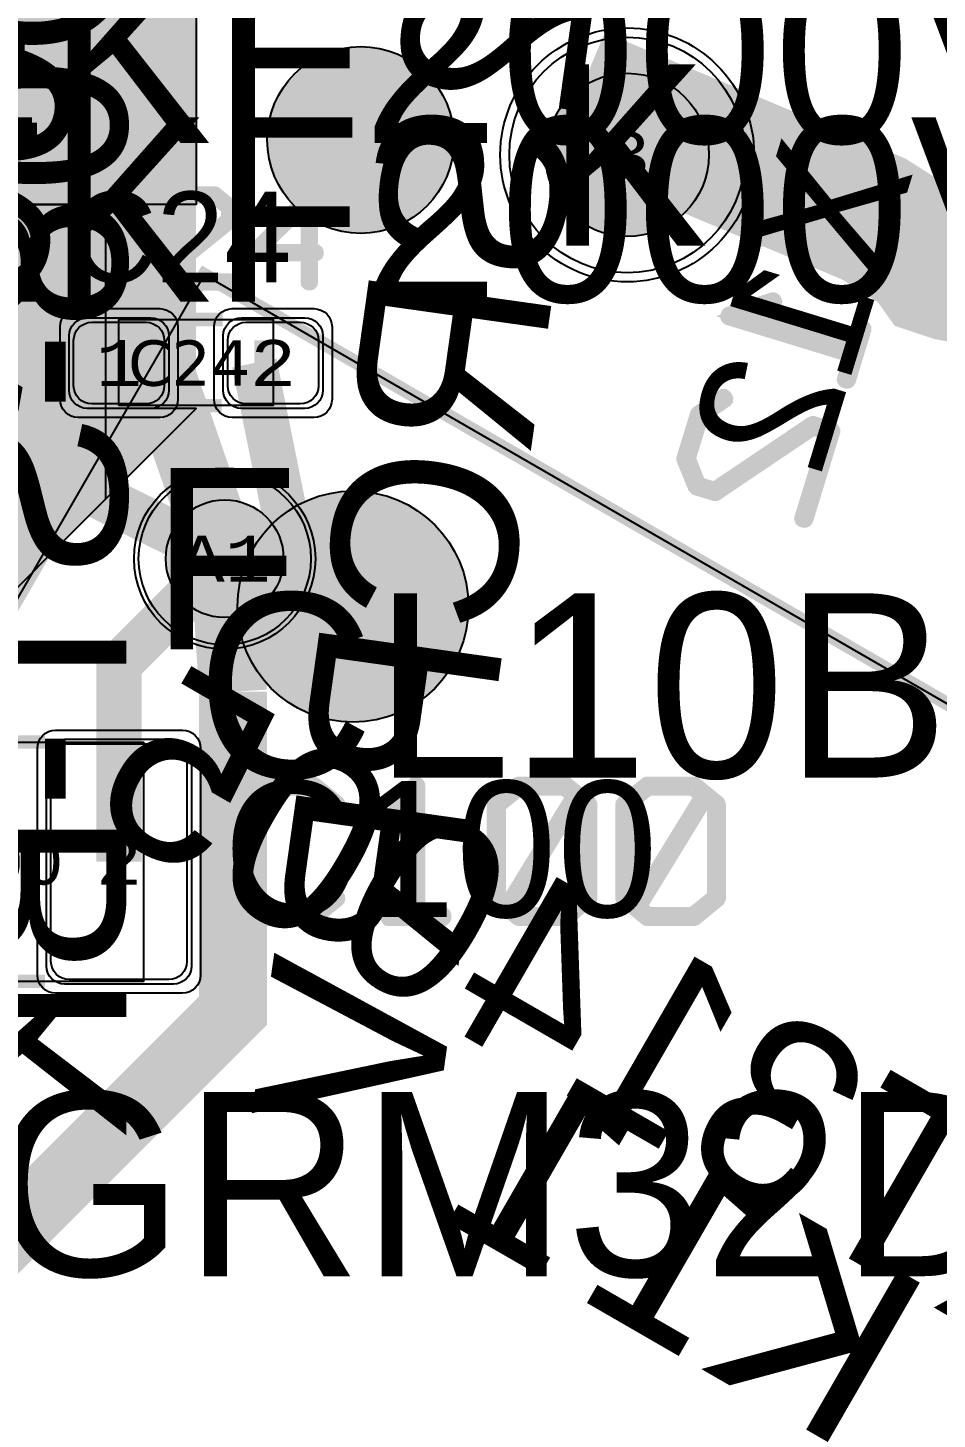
# Model space of a CAD drawing. Extents: x -98 to 119, y -207 to 98.
# Drawn here: x 55.14 to 65.18, y -35.9 to -20.55 of the extents above; entities that cross this region are included whole.
import ezdxf
from ezdxf.enums import TextEntityAlignment as Align

# ---------------------------------------------------------------- set-up
doc = ezdxf.new("R2010")
doc.units = 0
doc.header["$MEASUREMENT"] = 0
for name, color, linetype in [('ASSEMBLY_OUTLINES_BTM', 191, 'CONTINUOUS'), ('ASSEMBLY_OUTLINES_TOP', 102, 'CONTINUOUS'), ('ASSEMBLY_PART_NUMBERS_BTM', 191, 'CONTINUOUS'), ('ASSEMBLY_PART_NUMBERS_TOP', 102, 'CONTINUOUS'), ('ASSEMBLY_REF_DES_BTM', 191, 'CONTINUOUS'), ('ASSEMBLY_REF_DES_TOP', 102, 'CONTINUOUS'), ('BOARD_OUTLINE', 10, 'CONTINUOUS'), ('DRILL_DRAWING', 21, 'CONTINUOUS'), ('GENERATED_SILKSCREEN_BTM', 255, 'CONTINUOUS'), ('GENERATED_SILKSCREEN_TOP', 140, 'CONTINUOUS'), ('MANUFACTURING_OUTLINES', 10, 'CONTINUOUS'), ('PART_HOLES_LAYER_BOTTOM', 30, 'CONTINUOUS'), ('PART_HOLES_LAYER_TOP', 30, 'CONTINUOUS'), ('PART_PADS_LAYER_BOTTOM', 230, 'CONTINUOUS'), ('PART_PADS_LAYER_TOP', 150, 'CONTINUOUS'), ('PART_PADS_SMD_TOP', 150, 'CONTINUOUS'), ('PIN_NUMBERS_BTM', 8, 'CONTINUOUS'), ('PIN_NUMBERS_TOP', 8, 'CONTINUOUS'), ('PLACEMENT_OUTLINES_BTM', 222, 'CONTINUOUS'), ('PLACEMENT_OUTLINES_TOP', 130, 'CONTINUOUS'), ('PLANE_DATA_LAYER_BOTTOM', 230, 'CONTINUOUS'), ('PLANE_DATA_LAYER_TOP', 150, 'CONTINUOUS'), ('PLANE_SHAPES_LAYER_BOTTOM', 230, 'CONTINUOUS'), ('PLANE_SHAPES_LAYER_TOP', 150, 'CONTINUOUS'), ('ROUTE_BORDER', 151, 'CONTINUOUS'), ('SILKSCREEN_OUTLINES_BTM', 211, 'CONTINUOUS'), ('SILKSCREEN_OUTLINES_TOP', 150, 'CONTINUOUS'), ('SILKSCREEN_REF_DES_BTM', 211, 'CONTINUOUS'), ('SILKSCREEN_REF_DES_TOP', 150, 'CONTINUOUS'), ('SOLDERMASK_PADS_BTM', 12, 'CONTINUOUS'), ('SOLDERMASK_PADS_TOP', 180, 'CONTINUOUS'), ('SOLDERPASTE_PADS_TOP', 180, 'CONTINUOUS'), ('TRACES_LAYER_BOTTOM', 230, 'CONTINUOUS'), ('TRACES_LAYER_TOP', 150, 'CONTINUOUS')]:
    doc.layers.add(name, color=color, linetype=linetype)
doc.styles.add('COURIER_NEW', font='COUR.TTF')
doc.styles.add('VERDANA', font='verdana.TTF')
doc.styles.add('VERIBEST_GERBER_0', font='txt')

msp = doc.modelspace()

# ---------------------------------------------------------------- hatches: boundary and pattern name
at = {"layer": 'ASSEMBLY_OUTLINES_BTM'}
h = msp.add_hatch(color=256, dxfattribs=at)
edge = h.paths.add_edge_path()
edge.add_arc((58.731591, -26.936518), 1.274755, 0, 360)
at = {"layer": 'GENERATED_SILKSCREEN_BTM'}
h = msp.add_hatch(color=256, dxfattribs=at)
edge = h.paths.add_edge_path()
edge.add_arc((58.816528, -21.789404), 1.030776, 0, 360)
at = {"layer": 'PART_HOLES_LAYER_BOTTOM'}
h = msp.add_hatch(color=256, dxfattribs=at)
edge = h.paths.add_edge_path()
edge.add_arc((61.75618, -21.95422), 0.9, 0, 360)
h = msp.add_hatch(color=256, dxfattribs=at)
edge = h.paths.add_edge_path()
edge.add_arc((57.316213, -26.408025), 0.65, 0, 360)
at = {"layer": 'PART_HOLES_LAYER_TOP'}
h = msp.add_hatch(color=256, dxfattribs=at)
edge = h.paths.add_edge_path()
edge.add_arc((61.75618, -21.95422), 0.9, 0, 360)
h = msp.add_hatch(color=256, dxfattribs=at)
edge = h.paths.add_edge_path()
edge.add_arc((57.316213, -26.408025), 0.65, 0, 360)
at = {"layer": 'PLANE_DATA_LAYER_BOTTOM'}
h = msp.add_hatch(color=256, dxfattribs=at)
h.paths.add_polyline_path([(-96.5, 0, -1), (96.5, 0, -1)], flags=0)
h.paths.add_polyline_path([(92.251979, -7.43598, 0.726988162), (92.479659, -3.637852, -0.308609791), (92.431259, -3.566904, -0.009635255), (92.431316, -3.563968, 0.009635011), (92.5, -0.000006), (92.5, 0.000001, 0.053325255), (90.407665, 19.562826, -0.053326925), (90.405941, 19.578942), (90.405941, 19.578943, -0.238217909), (90.436919, 19.640273, 0.661755037), (89.584154, 23.221888, -0.295297583), (89.523137, 23.277841, 0.022401018), (87.08146, 31.194059, -0.086206302), (87.076996, 31.219756), (87.076996, 31.219757, -0.210183909), (87.101696, 31.275919, 0.679382507), (85.774921, 34.749845, -0.301864993), (85.705267, 34.797373, 0.047915829), (77.514669, 50.475005, -0.145307444), (77.502324, 50.516585, -0.123988701), (77.511414, 50.552678, 0.606608991), (75.516892, 53.486368, -0.274238992), (75.44586, 53.517962, 0.021523084), (70.565432, 59.806101, -0.177595235), (70.547363, 59.855368), (70.547363, 59.855369, -0.111833303), (70.5548, 59.888203, 0.661755452), (68.116894, 62.64715, -0.295297373), (68.036725, 62.667806, 0.05833458), (51.722715, 76.687749, -0.249337829), (51.689123, 76.750923), (51.689123, 76.750924, -0.060759886), (51.691357, 76.76924, 0.714966399), (48.509213, 78.818582, -0.314871124), (48.42205, 78.81342, 0.022806677), (41.042088, 82.896302, -0.285136953), (40.999698, 82.964591), (40.999698, 82.964596, -0.004247023), (40.999709, 82.965891, 0.647046608), (37.697353, 84.5176, -0.289754858), (37.616734, 84.505806, 0.052943541), (19.031563, 90.52099, -0.30833592), (18.972104, 90.582877, 0.696982245), (15.284156, 91.27756, -0.308339612), (15.206255, 91.241547, 0.022370691), (6.993138, 92.235275, -0.315204372), (6.925536, 92.290658, 0.715888063), (3.14462, 92.496703, -0.315205261), (3.0714, 92.448994, 0.063468058), (-20.215283, 90.264015, -0.320142253), (-20.296827, 90.298428, 0.72963938), (-23.995319, 89.386755, -0.320144031), (-24.051528, 89.318386, 0.018663537), (-30.645576, 87.275991, -0.309865735), (-30.72878, 87.298418, 0.701170836), (-34.249879, 85.978007, -0.002752694), (-34.249874, 85.977168, -0.30685575), (-34.29782, 85.9064, 0.04916641), (-50.410548, 77.556603, -0.32354836), (-50.499711, 77.561018, 0.739212756), (-53.660594, 75.408706, -0.075169868), (-53.657188, 75.386179), (-53.657188, 75.386178, -0.242479425), (-53.68916, 75.324127, 0.019967737), (-59.527063, 70.80098, -0.298487087), (-59.610009, 70.791065, 0.556724412), (-62.5, 69), (-62.5, 68.999999, 0.082708518), (-62.392031, 68.351756, -0.298487573), (-62.412702, 68.270818, 0.067186589), (-78.279974, 49.27977, -0.277817809), (-78.350169, 49.24438, 0.436350868), (-80.5, 47.25), (-80.5, 47.249999, 0.141466326), (-80.192238, 46.184011, -0.141465884), (-80.180512, 46.143397), (-80.180512, 46.143396, -0.131190735), (-80.190652, 46.105416, 0.019294819), (-83.506407, 39.786053, -0.312206796), (-83.581614, 39.742899, 0.439123468), (-85.75, 37.75, 0.204829615), (-85.131688, 36.303992, -0.204830708), (-85.10813, 36.248899), (-85.10813, 36.248898, -0.100919006), (-85.114214, 36.219062, 0.048097759), (-90.466303, 19.289839, -0.314870423), (-90.530154, 19.230281, 0.714965653), (-91.24073, 15.512631, -0.269378312), (-91.202277, 15.446437), (-91.202277, 15.446436, -0.041929831), (-91.203345, 15.433723, 0.018841331), (-92.106444, 8.523669, -0.32827121), (-92.166453, 8.456161, 0.354028014), (-93.75, 6.5), (-93.75, 6.499999, 0.314708299), (-92.438077, 4.622088, -0.31470689), (-92.388093, 4.55054), (-92.388093, 4.550537, -0.012285748), (-92.388185, 4.546794, 0.012294179), (-92.5, 0.00001), (-92.5, -0.000004, 0.052933393), (-90.438132, -19.421494, -0.329408644), (-90.475468, -19.504015, 0.27173254), (-91.5, -21.25, 0.401597711), (-89.586502, -23.248128, -0.329404507), (-89.516056, -23.305059, 0.021307354), (-87.207653, -30.839509, -0.322177334), (-87.232533, -30.924924, 0.230665932), (-88, -32.499999), (-88, -32.5, 0.431495031), (-85.882787, -34.496562, -0.3221788), (-85.807634, -34.544174, 0.048016175), (-77.643233, -50.277018, -0.303878783), (-77.644537, -50.3618, 0.152518996), (-78, -51.499999), (-78, -51.5, 0.481982915), (-75.552374, -53.449264, -0.303883418), (-75.473145, -53.479475, 0.021991255), (-70.483925, -59.90214, -0.318621499), (-70.47622, -59.989968, 0.725399056), (-67.952631, -62.834176, -0.318624212), (-67.866344, -62.852281, 0.062392529), (-50.265124, -77.650932, -0.254356234), (-50.230332, -77.714899), (-50.230332, -77.7149, -0.034453173), (-50.231054, -77.725364, 0.034451935), (-50.25, -78), (-50.25, -78.000001, 0.603308224), (-47.119729, -79.649997, -0.291362646), (-47.037917, -79.64725, 0.02294124), (-39.54278, -83.621879, -0.290012797), (-39.499155, -83.690765), (-39.499155, -83.690766, -0.007130353), (-39.499186, -83.692939, 0.007132964), (-39.5, -83.749994), (-39.5, -83.75, 0.658082965), (-36.126004, -85.203319, -0.297762979), (-36.043963, -85.188513, 0.049016344), (-18.771876, -90.575199, -0.301861306), (-18.712566, -90.635139, 0.679381768), (-15.056336, -91.31372, -0.301864385), (-14.979467, -91.279054, 0.021749122), (-6.993138, -92.235275, -0.315204372), (-6.925536, -92.290658, 0.715888063), (-3.14462, -92.496703, -0.315205261), (-3.0714, -92.448994, 0.06250827), (19.869968, -90.340657, -0.345566403), (19.954737, -90.381493, 0.794356815), (23.75, -89.500001), (23.75, -89.499973, 0.005086864), (23.749586, -89.459281, -0.345588489), (23.806159, -89.384097, 0.021469451), (31.383958, -87.013201, -0.314446926), (31.468175, -87.035889, 0.700130836), (35, -85.75), (35, -85.749988, 0.009099261), (34.998675, -85.677212, -0.009057228), (34.998625, -85.674452), (34.998625, -85.674439, -0.304472205), (35.045955, -85.60392, 0.047985464), (50.721249, -77.353765, -0.31444166), (50.808431, -77.356288, 0.616218308), (54, -75.75), (54, -75.749999, 0.067758174), (53.927211, -75.215343, -0.067753523), (53.924438, -75.194974), (53.924438, -75.194973, -0.241537288), (53.95619, -75.13308, 0.022365821), (60.452055, -70.01285, -0.313111549), (60.538488, -70.003709, 0.710095351), (63.344013, -67.475653, -0.099717589), (63.33807, -67.446151), (63.33807, -67.44615, -0.206928064), (63.362073, -67.390635, 0.058205552), (77.187807, -50.973449, -0.317486674), (77.269693, -50.94147, 0.722224143), (79.294241, -47.729048, -0.173873661), (79.276877, -47.680625, -0.136094565), (79.287761, -47.641379, 0.020523482), (82.926938, -40.980152, -0.353003204), (83.013777, -40.939997, 0.48811211), (85.5, -39), (85.5, -38.999999, 0.240073604), (84.675602, -37.381988, -0.240072951), (84.644192, -37.320342), (84.644192, -37.320341, -0.104105615), (84.650658, -37.289623, 0.050546739), (90.411157, -19.546683, -0.32146983), (90.476988, -19.487077, 0.38127918), (92.25, -17.5, 0.275143701), (91.203224, -15.741772, -0.275142487), (91.163342, -15.674784), (91.163342, -15.674783, -0.042554947), (91.164442, -15.661882, 0.022235783), (92.195155, -7.50356, -0.319196338)], flags=0)
at = {"layer": 'PLANE_DATA_LAYER_TOP'}
for points in [[(56.15, -23.95), (56.15, -23.4238)], [(55.8, -24.25), (55.2738, -24.25)], [(56.15, -24.55), (56.15, -25.0762)]]:
    msp.add_hatch(color=256, dxfattribs=at).paths.add_polyline_path(points, is_closed=False, flags=0)
at = {"layer": 'PLANE_SHAPES_LAYER_BOTTOM'}
h = msp.add_hatch(color=256, dxfattribs=at)
h.paths.add_polyline_path([(-96.5, 0, -1), (96.5, 0, -1)], flags=0)
h.paths.add_polyline_path([(-92.5, 0, -1), (92.5, 0, -1)], flags=0)
at = {"layer": 'PLANE_SHAPES_LAYER_TOP'}
h = msp.add_hatch(color=256, dxfattribs=at)
h.paths.add_polyline_path([(-96.31345, 0, -1), (96.81345, 0, -1)], flags=0)
h.paths.add_polyline_path([(-92.25, 0, -1), (92.75, 0, -1)], flags=0)
for points in [[(52.5, -22.5), (57, -18), (57, -22.5)], [(56, -25.75), (54.5, -27.25), (48, -27.25), (48, -22.5), (56, -22.5)], [(56, -25.75), (57, -24.75), (56, -24.75)]]:
    msp.add_hatch(color=256, dxfattribs=at).paths.add_polyline_path(points, flags=0)
at = {"layer": 'SILKSCREEN_OUTLINES_BTM'}
h = msp.add_hatch(color=256, dxfattribs=at)
edge = h.paths.add_edge_path()
edge.add_arc((58.816528, -21.789404), 1.030776, 0, 360)

# ---------------------------------------------------------------- linework, layer by layer
at = {"layer": 'ASSEMBLY_OUTLINES_BTM', "const_width": 0.1}
msp.add_lwpolyline([(57.092009, -23.276359), (82.206745, -37.776359), (75.856745, -48.774881), (50.742009, -34.274881)], close=True, dxfattribs=at)
at = {"layer": 'ASSEMBLY_OUTLINES_BTM'}
msp.add_circle((58.731591, -26.936518), 1.274755, dxfattribs=at)
at = {"layer": 'ASSEMBLY_OUTLINES_TOP'}
for points in [[(56.15, -24.72), (56.15, -23.77), (57.85, -23.77), (57.85, -24.72)], [(53.07, -31.07), (53.07, -28.43), (56.42, -28.43), (56.42, -31.07)]]:
    msp.add_lwpolyline(points, close=True, dxfattribs=at)
at = {"layer": 'BOARD_OUTLINE', "const_width": 0.1}
msp.add_lwpolyline([(-97.5, 0, -1), (97.5, 0, -1)], format="xyb", close=True, dxfattribs=at)
at = {"layer": 'GENERATED_SILKSCREEN_BTM', "const_width": 0.15}
for points in [[(64.542297, -23.289333), (64.029297, -22.627833), (64.824297, -22.368333), (64.834797, -22.362333), (64.839297, -22.353333), (64.839297, -22.342833), (64.837797, -22.332333), (64.831797, -22.323333), (64.824297, -22.315833), (64.815297, -22.311333), (64.803297, -22.311333), (63.990297, -22.575333), (63.463797, -21.901833), (63.456297, -21.894333), (63.444297, -21.892833), (63.433797, -21.894333), (63.423297, -21.900333), (63.415797, -21.907833), (63.411297, -21.916833), (63.409797, -21.927333), (63.414297, -21.937833), (63.927297, -22.596333), (63.132297, -22.857333), (63.123297, -22.863333), (63.118797, -22.872333), (63.117297, -22.882833), (63.120297, -22.893333), (63.124797, -22.903833), (63.133797, -22.911333), (63.142797, -22.917333), (63.153297, -22.915833), (63.967797, -22.647333), (64.492797, -23.325333), (64.503297, -23.332833), (64.513797, -23.334333), (64.525797, -23.331333), (64.536297, -23.326833), (64.543797, -23.317833), (64.548297, -23.308833), (64.548297, -23.302833), (64.548297, -23.298333), (64.542297, -23.289333)], [(64.315797, -23.862333), (64.321797, -23.853333), (64.330797, -23.848833), (64.341297, -23.847333), (64.353297, -23.850333), (64.363797, -23.853333), (64.371297, -23.860833), (64.375797, -23.869833), (64.375797, -23.880333), (64.204797, -24.439833), (64.198797, -24.450333), (64.189797, -24.456333), (64.179297, -24.457833), (64.168797, -24.456333), (64.156797, -24.451833), (64.147797, -24.442833), (64.143297, -24.433833), (64.144797, -24.421833), (64.221297, -24.169833), (62.875797, -23.758833), (62.866797, -23.754333), (62.860797, -23.748333), (62.857797, -23.739333), (62.859297, -23.728833), (62.860797, -23.721333), (62.863797, -23.713833), (62.868297, -23.707833), (62.874297, -23.704833), (63.352797, -23.545833), (63.364797, -23.544333), (63.373797, -23.547333), (63.381297, -23.553333), (63.387297, -23.563833), (63.390297, -23.574333), (63.388797, -23.584833), (63.384297, -23.593833), (63.375297, -23.599833), (62.982297, -23.730333), (64.239297, -24.114333), (64.315797, -23.862333)], [(62.374797, -25.315833), (62.497797, -25.617333), (62.503797, -25.623333), (62.508297, -25.627833), (62.512797, -25.632333), (62.517297, -25.635333), (62.713797, -25.695333), (62.719797, -25.695333), (62.730297, -25.695333), (62.736297, -25.695333), (62.742297, -25.692333), (63.807297, -24.975333), (63.961797, -25.021833), (63.675297, -25.956333), (63.673797, -25.968333), (63.678297, -25.978833), (63.687297, -25.986333), (63.699297, -25.990833), (63.709797, -25.992333), (63.720297, -25.990833), (63.729297, -25.984833), (63.735297, -25.975833), (64.030797, -25.008333), (64.032297, -25.002333), (64.032297, -24.997833), (64.029297, -24.991833), (64.026297, -24.987333), (64.020297, -24.976833), (64.011297, -24.970833), (63.814797, -24.910833), (63.808797, -24.910833), (63.798297, -24.910833), (63.793797, -24.912333), (63.790797, -24.913833), (63.786297, -24.915333), (62.718297, -25.633833), (62.550297, -25.582833), (62.437797, -25.303833), (62.580297, -24.841833), (62.841297, -24.666333), (62.848797, -24.657333), (62.850297, -24.645333), (62.847297, -24.634833), (62.841297, -24.624333), (62.833797, -24.616833), (62.824797, -24.610833), (62.820297, -24.610833), (62.814297, -24.610833), (62.809797, -24.612333), (62.805297, -24.615333), (62.533797, -24.796833), (62.530797, -24.801333), (62.527797, -24.804333), (62.526297, -24.805833), (62.523297, -24.811833), (62.374797, -25.294833), (62.374797, -25.302333), (62.374797, -25.305333), (62.374797, -25.309833), (62.374797, -25.315833)]]:
    msp.add_lwpolyline(points, dxfattribs=at)
msp.add_lwpolyline([(57.092009, -23.276359), (82.206745, -37.776359), (75.856745, -48.774881), (50.742009, -34.274881)], close=True, dxfattribs=at)
at = {"layer": 'GENERATED_SILKSCREEN_BTM'}
msp.add_circle((58.816528, -21.789404), 1.030776, dxfattribs=at)
at = {"layer": 'GENERATED_SILKSCREEN_TOP', "const_width": 0.15}
for points in [[(55.9115, -23.373), (55.7435, -23.236), (55.7385, -23.233), (55.7375, -23.229), (55.7355, -23.225), (55.7345, -23.22), (55.7345, -22.534), (55.7355, -22.529), (55.7375, -22.525), (55.7395, -22.523), (55.7405, -22.521), (55.7425, -22.518), (55.9115, -22.381), (55.9145, -22.38), (55.9175, -22.379), (55.9185, -22.378), (55.9225, -22.377), (56.2595, -22.377), (56.2645, -22.378), (56.2665, -22.379), (56.2695, -22.38), (56.2725, -22.381), (56.4415, -22.518), (56.4455, -22.523), (56.4475, -22.531), (56.4465, -22.537), (56.4445, -22.542), (56.4415, -22.546), (56.4365, -22.55), (56.4315, -22.553), (56.4265, -22.554), (56.4215, -22.554), (56.4175, -22.551), (56.2525, -22.418), (55.9295, -22.418), (55.7755, -22.544), (55.7755, -23.21), (55.9295, -23.336), (56.2525, -23.336), (56.4175, -23.203), (56.4215, -23.201), (56.4265, -23.2), (56.4315, -23.201), (56.4365, -23.204), (56.4415, -23.208), (56.4445, -23.213), (56.4465, -23.219), (56.4475, -23.225), (56.4455, -23.231), (56.4415, -23.236), (56.2725, -23.373), (56.2685, -23.375), (56.2675, -23.376), (56.2645, -23.376), (56.2635, -23.377), (56.2625, -23.377), (56.2595, -23.377), (55.9225, -23.377), (55.9185, -23.376), (55.9145, -23.375), (55.9115, -23.373)], [(57.2165, -22.381), (57.3845, -22.518), (57.3875, -22.523), (57.3885, -22.527), (57.3905, -22.53), (57.3915, -22.534), (57.3915, -22.671), (57.3905, -22.675), (57.3885, -22.681), (57.3875, -22.686), (57.3845, -22.688), (56.7185, -23.229), (56.7185, -23.336), (57.3715, -23.336), (57.3785, -23.338), (57.3845, -23.342), (57.3875, -23.349), (57.3885, -23.357), (57.3875, -23.364), (57.3845, -23.371), (57.3785, -23.375), (57.3715, -23.377), (56.6975, -23.377), (56.6895, -23.375), (56.6845, -23.37), (56.6795, -23.365), (56.6775, -23.357), (56.6775, -23.22), (56.6785, -23.217), (56.6805, -23.21), (56.6825, -23.207), (56.6845, -23.205), (56.6865, -23.203), (57.3515, -22.661), (57.3515, -22.544), (57.1955, -22.418), (56.8725, -22.418), (56.7095, -22.551), (56.7025, -22.553), (56.6955, -22.552), (56.6895, -22.549), (56.6855, -22.543), (56.6815, -22.537), (56.6805, -22.53), (56.6805, -22.526), (56.6815, -22.523), (56.6865, -22.518), (56.8545, -22.381), (56.8585, -22.38), (56.8615, -22.379), (56.8625, -22.378), (56.8665, -22.377), (57.2035, -22.377), (57.2075, -22.378), (57.2085, -22.378), (57.2095, -22.379), (57.2125, -22.38), (57.2165, -22.381)], [(58.2295, -23.357), (58.2305, -23.365), (58.2355, -23.37), (58.2425, -23.373), (58.2495, -23.374), (58.2565, -23.373), (58.2625, -23.37), (58.2675, -23.365), (58.2695, -23.357), (58.2695, -23.054), (58.3165, -23.054), (58.3235, -23.052), (58.3295, -23.048), (58.3325, -23.041), (58.3335, -23.034), (58.3325, -23.026), (58.3295, -23.019), (58.3235, -23.014), (58.3165, -23.013), (58.2695, -23.013), (58.2695, -22.425), (58.2685, -22.42), (58.2655, -22.416), (58.2615, -22.412), (58.2565, -22.409), (58.2505, -22.407), (58.2445, -22.406), (58.2395, -22.407), (58.2345, -22.411), (57.6275, -23.018), (57.6235, -23.024), (57.6215, -23.03), (57.6225, -23.036), (57.6265, -23.043), (57.6285, -23.048), (57.6325, -23.051), (57.6365, -23.053), (57.6415, -23.054), (58.2295, -23.054), (58.2295, -23.357)], [(57.6915, -23.013), (58.2295, -22.477), (58.2295, -23.013), (57.6915, -23.013)], [(57.76725, -30.3795), (57.51525, -30.174), (57.50775, -30.1695), (57.50625, -30.1635), (57.50325, -30.1575), (57.50175, -30.15), (57.50175, -29.121), (57.50325, -29.1135), (57.50625, -29.1075), (57.50925, -29.1045), (57.51075, -29.1015), (57.51375, -29.097), (57.76725, -28.8915), (57.77175, -28.89), (57.77625, -28.8885), (57.77775, -28.887), (57.78375, -28.8855), (58.28925, -28.8855), (58.29675, -28.887), (58.29975, -28.8885), (58.30425, -28.89), (58.30875, -28.8915), (58.56225, -29.097), (58.56825, -29.1045), (58.57125, -29.1165), (58.56975, -29.1255), (58.56675, -29.133), (58.56225, -29.139), (58.55475, -29.145), (58.54725, -29.1495), (58.53975, -29.151), (58.53225, -29.151), (58.52625, -29.1465), (58.27875, -28.947), (57.79425, -28.947), (57.56325, -29.136), (57.56325, -30.135), (57.79425, -30.324), (58.27875, -30.324), (58.52625, -30.1245), (58.53225, -30.1215), (58.53975, -30.12), (58.54725, -30.1215), (58.55475, -30.126), (58.56225, -30.132), (58.56675, -30.1395), (58.56975, -30.1485), (58.57125, -30.1575), (58.56825, -30.1665), (58.56225, -30.174), (58.30875, -30.3795), (58.30275, -30.3825), (58.30125, -30.384), (58.29675, -30.384), (58.29525, -30.3855), (58.29375, -30.3855), (58.28925, -30.3855), (57.78375, -30.3855), (57.77775, -30.384), (57.77175, -30.3825), (57.76725, -30.3795)], [(59.13225, -30.324), (59.12025, -30.327), (59.11425, -30.333), (59.10975, -30.3435), (59.10825, -30.3555), (59.10975, -30.366), (59.11425, -30.3765), (59.12025, -30.384), (59.13225, -30.3855), (59.71725, -30.3855), (59.72775, -30.384), (59.73675, -30.3765), (59.74125, -30.366), (59.74275, -30.3555), (59.74125, -30.3435), (59.73675, -30.333), (59.72775, -30.327), (59.71725, -30.324), (59.45325, -30.324), (59.45325, -28.9155), (59.45175, -28.905), (59.44725, -28.8975), (59.43975, -28.893), (59.42925, -28.8915), (59.42175, -28.89), (59.41425, -28.89), (59.40825, -28.893), (59.40225, -28.899), (59.10975, -29.31), (59.10525, -29.3205), (59.10525, -29.331), (59.10975, -29.34), (59.11725, -29.3475), (59.12625, -29.3535), (59.13675, -29.3565), (59.14275, -29.3565), (59.14725, -29.355), (59.15475, -29.346), (59.39475, -29.01), (59.39475, -30.324), (59.13225, -30.324)], [(60.29475, -29.097), (60.54675, -28.8915), (60.55275, -28.89), (60.55725, -28.8885), (60.55875, -28.887), (60.56475, -28.8855), (61.07025, -28.8855), (61.07625, -28.887), (61.07775, -28.887), (61.07925, -28.8885), (61.08375, -28.89), (61.08975, -28.8915), (61.34175, -29.097), (61.34625, -29.1045), (61.34775, -29.1105), (61.35075, -29.115), (61.35225, -29.121), (61.35225, -30.15), (61.35075, -30.1545), (61.34775, -30.165), (61.34625, -30.168), (61.34175, -30.174), (61.08975, -30.3795), (61.08375, -30.381), (61.08075, -30.3825), (61.07775, -30.384), (61.07475, -30.3855), (61.07025, -30.3855), (60.56475, -30.3855), (60.55875, -30.384), (60.55275, -30.3825), (60.54675, -30.3795), (60.29475, -30.174), (60.29175, -30.171), (60.28875, -30.1695), (60.28575, -30.165), (60.28275, -30.1545), (60.28125, -30.15), (60.28125, -29.121), (60.28275, -29.115), (60.28575, -29.1105), (60.28875, -29.1045), (60.29475, -29.097)], [(61.71225, -29.097), (61.96425, -28.8915), (61.97025, -28.89), (61.97475, -28.8885), (61.97625, -28.887), (61.98225, -28.8855), (62.48775, -28.8855), (62.49375, -28.887), (62.49525, -28.887), (62.49675, -28.8885), (62.50125, -28.89), (62.50725, -28.8915), (62.75925, -29.097), (62.76375, -29.1045), (62.76525, -29.1105), (62.76825, -29.115), (62.76975, -29.121), (62.76975, -30.15), (62.76825, -30.1545), (62.76525, -30.165), (62.76375, -30.168), (62.75925, -30.174), (62.50725, -30.3795), (62.50125, -30.381), (62.49825, -30.3825), (62.49525, -30.384), (62.49225, -30.3855), (62.48775, -30.3855), (61.98225, -30.3855), (61.97625, -30.384), (61.97025, -30.3825), (61.96425, -30.3795), (61.71225, -30.174), (61.70925, -30.171), (61.70625, -30.1695), (61.70325, -30.165), (61.70025, -30.1545), (61.69875, -30.15), (61.69875, -29.121), (61.70025, -29.115), (61.70325, -29.1105), (61.70625, -29.1045), (61.71225, -29.097)], [(60.34275, -29.136), (60.34275, -30.135), (60.43125, -30.21), (61.15725, -29.0265), (61.05825, -28.947), (60.57375, -28.947), (60.34275, -29.136)], [(60.47925, -30.249), (60.57375, -30.324), (61.05825, -30.324), (61.29225, -30.135), (61.29225, -29.136), (61.20375, -29.0655), (60.47925, -30.249)], [(61.76025, -29.136), (61.76025, -30.135), (61.84875, -30.21), (62.57475, -29.0265), (62.47575, -28.947), (61.99125, -28.947), (61.76025, -29.136)], [(61.89675, -30.249), (61.99125, -30.324), (62.47575, -30.324), (62.70975, -30.135), (62.70975, -29.136), (62.62125, -29.0655), (61.89675, -30.249)]]:
    msp.add_lwpolyline(points, dxfattribs=at)
for points in [[(57.292098, -23.769995, 0.000012231), (57.292089, -23.770005), (56.707911, -23.770005, 0.000012231), (56.707902, -23.769995), (57.292098, -23.769995)], [(57.283844, -24.720005), (56.716156, -24.720005, 0.000011642), (56.716164, -24.719995), (57.283836, -24.719995, 0.000011642), (57.283844, -24.720005)], [(55.333844, -28.429995, 0.000011642), (55.333836, -28.430005), (54.166164, -28.430005, 0.000011642), (54.166156, -28.429995), (55.333844, -28.429995)], [(55.333844, -31.070005), (54.166156, -31.070005, 0.000011642), (54.166164, -31.069995), (55.333836, -31.069995, 0.000011642), (55.333844, -31.070005)]]:
    msp.add_lwpolyline(points, format="xyb", dxfattribs=at)
at = {"layer": 'MANUFACTURING_OUTLINES'}
msp.add_circle((0, 0), 97.575405, dxfattribs=at)
at = {"layer": 'PART_HOLES_LAYER_BOTTOM'}
for centre, radius in [((61.75618, -21.95422), 0.9), ((57.316213, -26.408025), 0.65)]:
    msp.add_circle(centre, radius, dxfattribs=at)
at = {"layer": 'PART_HOLES_LAYER_TOP'}
for centre, radius in [((61.75618, -21.95422), 0.9), ((57.316213, -26.408025), 0.65)]:
    msp.add_circle(centre, radius, dxfattribs=at)
at = {"layer": 'PART_PADS_LAYER_BOTTOM'}
for centre, radius in [((61.75618, -21.95422), 1.3), ((57.316213, -26.408025), 0.95)]:
    msp.add_circle(centre, radius, dxfattribs=at)
at = {"layer": 'PART_PADS_LAYER_TOP'}
for centre, radius in [((61.75618, -21.95422), 1.3), ((57.316213, -26.408025), 0.95)]:
    msp.add_circle(centre, radius, dxfattribs=at)
at = {"layer": 'PART_PADS_SMD_TOP'}
for points in [[(55.6, -23.95, -0.414213562), (55.8, -23.75), (56.5, -23.75, -0.414213562), (56.7, -23.95), (56.7, -24.55, -0.414213562), (56.5, -24.75), (55.8, -24.75, -0.414213562), (55.6, -24.55)], [(57.3, -23.95, -0.414213562), (57.5, -23.75), (58.2, -23.75, -0.414213562), (58.4, -23.95), (58.4, -24.55, -0.414213562), (58.2, -24.75), (57.5, -24.75, -0.414213562), (57.3, -24.55)], [(55.55, -31.1, -0.414213562), (55.35, -30.9), (55.35, -28.6, -0.414213562), (55.55, -28.4), (56.75, -28.4, -0.414213562), (56.95, -28.6), (56.95, -30.9, -0.414213562), (56.75, -31.1)]]:
    msp.add_lwpolyline(points, format="xyb", close=True, dxfattribs=at)
at = {"layer": 'PLACEMENT_OUTLINES_BTM'}
msp.add_lwpolyline([(57.092009, -23.276359), (82.206745, -37.776359), (75.856745, -48.774881), (50.742009, -34.274881)], close=True, dxfattribs=at)
at = {"layer": 'PLACEMENT_OUTLINES_TOP'}
for points in [[(56.15, -24.72), (56.15, -23.77), (57.85, -23.77), (57.85, -24.72)], [(53.07, -31.07), (53.07, -28.43), (56.42, -28.43), (56.42, -31.07)]]:
    msp.add_lwpolyline(points, close=True, dxfattribs=at)
at = {"layer": 'PLANE_DATA_LAYER_TOP', "const_width": 0.25}
for points in [[(56.15, -23.95), (56.15, -23.4238)], [(55.8, -24.25), (55.2738, -24.25)], [(56.15, -24.55), (56.15, -25.0762)]]:
    msp.add_lwpolyline(points, dxfattribs=at)
at = {"layer": 'PLANE_SHAPES_LAYER_TOP'}
for points in [[(52.5, -22.5), (57, -18), (57, -22.5)], [(56, -25.75), (54.5, -27.25), (48, -27.25), (48, -22.5), (56, -22.5)], [(56, -25.75), (57, -24.75), (56, -24.75)]]:
    msp.add_lwpolyline(points, close=True, dxfattribs=at)
msp.add_solid([(56, -24.75), (57, -24.75), (56, -22.5), (57, -22.5)], dxfattribs=at)
at = {"layer": 'ROUTE_BORDER'}
msp.add_circle((0, 0), 96.5, dxfattribs=at)
at = {"layer": 'SILKSCREEN_OUTLINES_BTM'}
msp.add_lwpolyline([(57.092009, -23.276359), (82.206745, -37.776359), (75.856745, -48.774881), (50.742009, -34.274881)], close=True, dxfattribs=at)
msp.add_circle((58.816528, -21.789404), 1.030776, dxfattribs=at)
at = {"layer": 'SILKSCREEN_OUTLINES_TOP'}
for points in [[(56.15, -24.72), (56.15, -23.77), (57.85, -23.77), (57.85, -24.72)], [(53.07, -31.07), (53.07, -28.43), (56.42, -28.43), (56.42, -31.07)]]:
    msp.add_lwpolyline(points, close=True, dxfattribs=at)
at = {"layer": 'SOLDERMASK_PADS_BTM'}
for centre, radius in [((61.75618, -21.95422), 1.4), ((57.316213, -26.408025), 1)]:
    msp.add_circle(centre, radius, dxfattribs=at)
at = {"layer": 'SOLDERMASK_PADS_TOP'}
for points in [[(55.5, -23.85, -0.414213562), (55.7, -23.65), (56.6, -23.65, -0.414213562), (56.8, -23.85), (56.8, -24.65, -0.414213562), (56.6, -24.85), (55.7, -24.85, -0.414213562), (55.5, -24.65)], [(57.2, -23.85, -0.414213562), (57.4, -23.65), (58.3, -23.65, -0.414213562), (58.5, -23.85), (58.5, -24.65, -0.414213562), (58.3, -24.85), (57.4, -24.85, -0.414213562), (57.2, -24.65)], [(55.45, -31.2, -0.414213562), (55.25, -31), (55.25, -28.5, -0.414213562), (55.45, -28.3), (56.85, -28.3, -0.414213562), (57.05, -28.5), (57.05, -31, -0.414213562), (56.85, -31.2)]]:
    msp.add_lwpolyline(points, format="xyb", close=True, dxfattribs=at)
for centre, radius in [((61.75618, -21.95422), 1.4), ((57.316213, -26.408025), 1)]:
    msp.add_circle(centre, radius, dxfattribs=at)
at = {"layer": 'SOLDERPASTE_PADS_TOP'}
for points in [[(55.65, -24, -0.414213562), (55.85, -23.8), (56.45, -23.8, -0.414213562), (56.65, -24), (56.65, -24.5, -0.414213562), (56.45, -24.7), (55.85, -24.7, -0.414213562), (55.65, -24.5)], [(57.35, -24, -0.414213562), (57.55, -23.8), (58.15, -23.8, -0.414213562), (58.35, -24), (58.35, -24.5, -0.414213562), (58.15, -24.7), (57.55, -24.7, -0.414213562), (57.35, -24.5)], [(55.6, -31.05, -0.414213562), (55.4, -30.85), (55.4, -28.65, -0.414213562), (55.6, -28.45), (56.7, -28.45, -0.414213562), (56.9, -28.65), (56.9, -30.85, -0.414213562), (56.7, -31.05)]]:
    msp.add_lwpolyline(points, format="xyb", close=True, dxfattribs=at)
at = {"layer": 'TRACES_LAYER_BOTTOM'}
for points, const_width in [([(55.347264, -20.686295), (55.347264, -17.215099), (59.665626, -12.896737), (62.738643, -12.896737), (63.716844, -11.918536), (63.716844, -9.703067), (63.014151, -9.000374), (63.014151, -5.203221)], 0.75), ([(55.347264, -20.686295), (57.316213, -26.408025)], 0.75), ([(54.584808, -25.643327), (55.820114, -25.643327), (55.864943, -25.688156)], 0.5), ([(55.864943, -25.688156), (57.316213, -26.408025)], 0.5), ([(57.406635, -27.875241), (57.316213, -26.408025)], 0.75), ([(41.837998, -46.92639), (41.837998, -41.575857), (45.872844, -37.541011), (45.872844, -37.541008), (48.798577, -34.615275), (54.185976, -34.615275), (57.406635, -31.394616), (57.406635, -27.875241)], 0.75)]:
    msp.add_lwpolyline(points, dxfattribs=dict(at, const_width=const_width))
at = {"layer": 'TRACES_LAYER_TOP'}
for points, const_width in [([(67.015856, -23.562264), (65.330953, -23.257187), (65.175577, -23.205395), (65.046097, -23.024123), (64.476384, -22.661579), (61.910732, -21.585668), (61.75618, -21.95422)], 1.5), ([(57.316213, -26.408025), (58.026158, -26.149863), (57.642982, -24.25)], 0.5), ([(57.642982, -24.25), (57.85, -24.25)], 0.5), ([(57.316213, -26.408025), (56.15, -27.574238), (56.15, -29.75)], 0.5)]:
    msp.add_lwpolyline(points, dxfattribs=dict(at, const_width=const_width))

# ---------------------------------------------------------------- texts
at = {"layer": 'ASSEMBLY_PART_NUMBERS_BTM', "style": 'VERIBEST_GERBER_0', "text_generation_flag": 2}
for s, rotation, p in [('SBH11-PBPC-D08-ST-BK', 90, (54.2, -1.09)), ('ERJ-3EKF6200V', 80, (56.498589, -4.808934)), ('APT2012SRCPRV', 82, (60.765281, -10.103499)), ('RT314005', 330, (67.744378, -33.825912))]:
    msp.add_text(s, height=2.032, rotation=rotation, dxfattribs=at).set_placement(p, align=Align.TOP_LEFT)
at = {"layer": 'ASSEMBLY_PART_NUMBERS_TOP', "style": 'VERIBEST_GERBER_0'}
for s, p in [('ERJ-3EKF2000V', (46, -19.79)), ('ERJ-3EKF2000V', (46, -21.54)), ('CL10B104KB8SFNC', (57, -26.79)), ('GRM32DR71E106KA12L', (54.75, -32.29))]:
    msp.add_text(s, height=2.032, dxfattribs=at).set_placement(p, align=Align.TOP_LEFT)
msp.add_text('CRM2512-FX-R100ELF', height=2.032, rotation=140, dxfattribs=at).set_placement((72.882678, -55.054247), align=Align.TOP_LEFT)
at = {"layer": 'ASSEMBLY_REF_DES_BTM', "style": 'VERDANA', "text_generation_flag": 2}
msp.add_text('K11', height=2.03, rotation=330, dxfattribs=at).set_placement((65.220001, -34.53), align=Align.TOP_LEFT)
at = {"layer": 'ASSEMBLY_REF_DES_TOP', "style": 'VERDANA'}
for s, p in [('C24', (56.25, -24)), ('C100', (53.75, -29.5))]:
    msp.add_text(s, height=0.5, dxfattribs=at).set_placement(p, align=Align.TOP_LEFT)
at = {"layer": 'DRILL_DRAWING', "style": 'VERIBEST_GERBER_0'}
for s, p in [('K', (61.75618, -21.95422)), ('F', (57.316213, -26.408025))]:
    msp.add_text(s, height=2, dxfattribs=at).set_placement(p, align=Align.MIDDLE_CENTER)
at = {"layer": 'PIN_NUMBERS_BTM', "style": 'COURIER_NEW'}
for s, p in [('3', (61.75618, -21.95422)), ('1', (56.15, -24.25)), ('2', (57.85, -24.25)), ('A1', (57.316213, -26.408025)), ('2', (56.15, -29.75))]:
    msp.add_text(s, height=0.508, dxfattribs=at).set_placement(p, align=Align.MIDDLE_CENTER)
at = {"layer": 'PIN_NUMBERS_TOP', "style": 'COURIER_NEW'}
for s, p in [('3', (61.75618, -21.95422)), ('1', (56.15, -24.25)), ('2', (57.85, -24.25)), ('A1', (57.316213, -26.408025)), ('2', (56.15, -29.75))]:
    msp.add_text(s, height=0.508, dxfattribs=at).set_placement(p, align=Align.MIDDLE_CENTER)
at = {"layer": 'SILKSCREEN_REF_DES_BTM', "style": 'VERIBEST_GERBER_0', "text_generation_flag": 2}
msp.add_text('X12', height=1.5, rotation=73, dxfattribs=at).set_placement((63.482719, -21.690111), align=Align.TOP_LEFT)
at = {"layer": 'SILKSCREEN_REF_DES_TOP', "style": 'VERIBEST_GERBER_0'}
for s, height, p in [('C24', 1, (55.6, -22.36)), ('C100', 1.5, (57.3, -28.86))]:
    msp.add_text(s, height=height, dxfattribs=at).set_placement(p, align=Align.TOP_LEFT)

doc.saveas('drawing.dxf')
